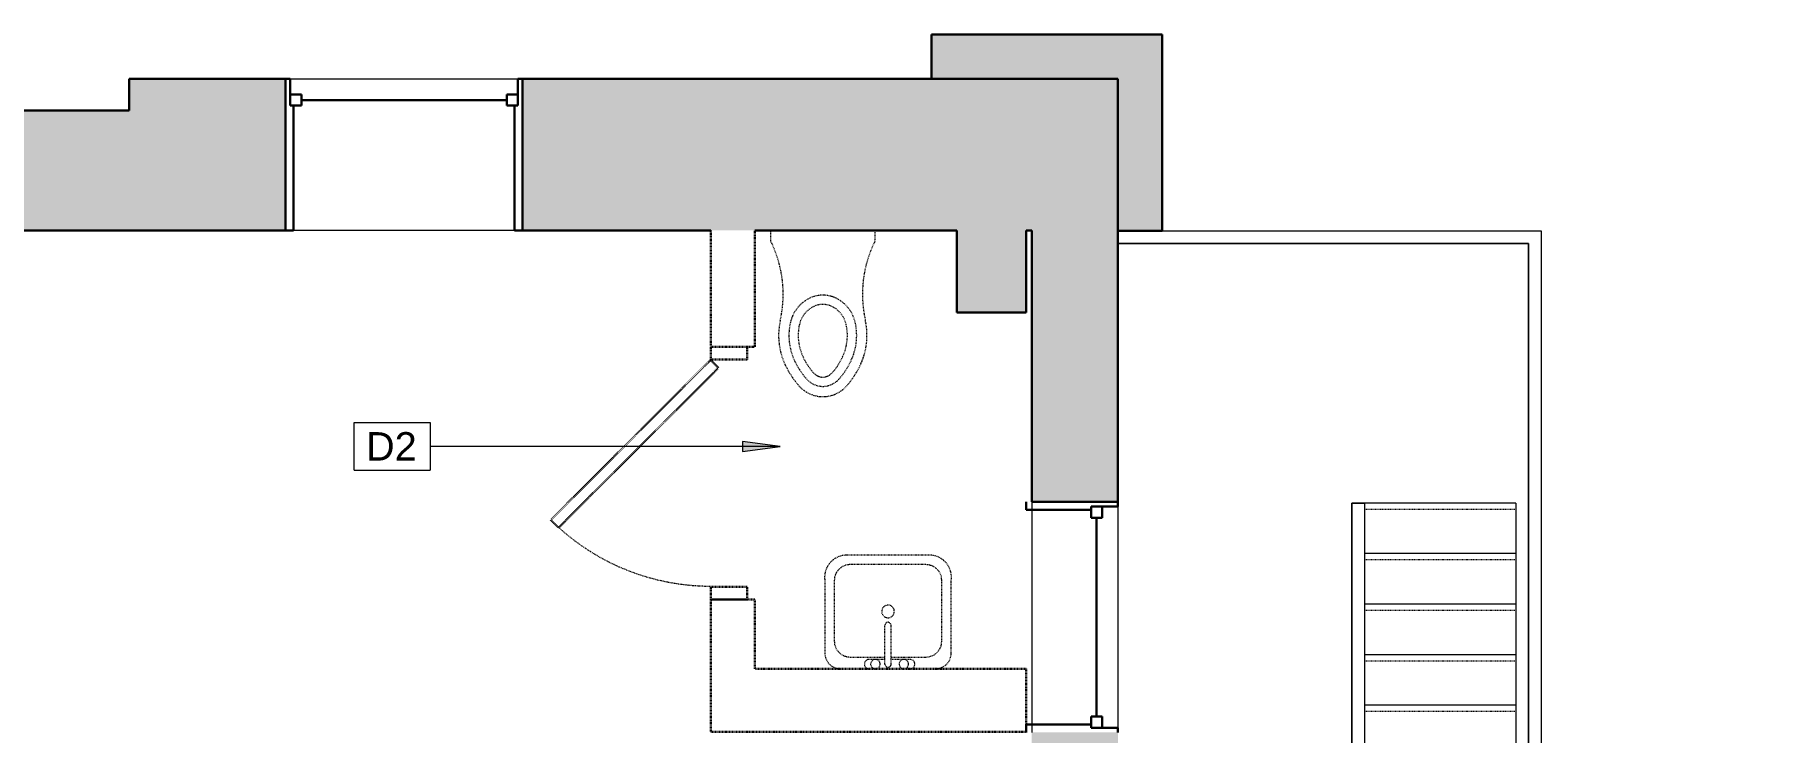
# Model space of a CAD drawing. Header units: inches. Extents: x -1176 to 1551, y -3558 to 978.
# Drawn here: x -747 to -473.1, y 710.4 to 820.9 of the extents above; entities that cross this region are included whole.
import ezdxf

# ---------------------------------------------------------------- set-up
doc = ezdxf.new("R2010")
doc.units = ezdxf.units.IN
doc.header["$MEASUREMENT"] = 0
doc.linetypes.add('Demolished', pattern=[0.1875, 0.125, -0.0625])
doc.linetypes.add('Overhead 1_16_', pattern=[0.101562, 0.0625, -0.039062])
for name, color, linetype, lineweight in [('A-ANNO-KEYN', 231, 'Continuous', 9), ('A-DOOR', 31, 'Continuous', 18), ('A-DOOR-FRAM', 31, 'Continuous', 30), ('A-FLOR-HRAL', 11, 'Continuous', 18), ('A-GLAZ', 151, 'Continuous', 18), ('A-WALL', 113, 'Continuous', 18), ('A-WALL-PATT', 111, 'Continuous', 18), ('P-SANR-FIXT', 6, 'Demolished', 9), ('S-STRS', 31, 'Demolished', 9)]:
    doc.layers.add(name, color=color, linetype=linetype, lineweight=lineweight)
doc.styles.add('Arial', font='arial.ttf', dxfattribs={"height": 4.5})

# ---------------------------------------------------------------- blocks, each defined once
blk = doc.blocks.new('Double Hung - side window 4_ X 6_ 3_ H-6090582-1st Floor Demo')
at = {"layer": 'A-GLAZ', "color": 8, "lineweight": 30}
for p, q in [((-18.75, 12), (-18, 12)), ((-18, 7.75), (-18, 12)), ((18, 7.75), (18, 12)), ((18.75, 12), (18, 12)), ((-18, 9.5), (-18, 7.75)), ((-18, 9.5), (-16.25, 9.5)), ((-16.25, 9.5), (-16.25, 7.75)), ((-16.25, 8.625), (16.25, 8.625)), ((16.25, 9.5), (16.25, 7.75)), ((18, 9.5), (16.25, 9.5)), ((18, 9.5), (18, 7.75)), ((-18, 7.75), (-16.25, 7.75)), ((-18, 7.75), (-17.5, 7.75)), ((-17.5, -12), (-17.5, 7.75)), ((18, 7.75), (16.25, 7.75)), ((17.5, 7.75), (18, 7.75)), ((17.5, 7.75), (17.5, -12)), ((-17.5, -12), (-18.75, -12)), ((17.5, -12), (18.75, -12))]:
    blk.add_line(p, q, dxfattribs=at)
blk = doc.blocks.new('Single Flush - D2 3_ X 8_-8252893-1st Floor Demo')
at = {"layer": 'A-DOOR', "color": 10, "linetype": 'Demolished', "lineweight": 30}
for p, q in [((-7.42, 28.82), (-8.65, 27.59)), ((-8.65, 27.59), (16.67, 2.26)), ((17.91, 3.5), (-7.42, 28.82)), ((16.67, 2.26), (17.91, 3.5))]:
    blk.add_line(p, q, dxfattribs=at)
at = {"layer": 'A-DOOR', "color": 7, "linetype": 'Demolished', "lineweight": 9}
blk.add_arc((17.91, 3.5), 35.81, 135, 180.5, dxfattribs=at)
at = {"layer": 'A-DOOR-FRAM', "color": 10, "linetype": 'Demolished'}
for p, q in [((-20, -2.25), (-20, 3.5)), ((-20, 3.5), (-18, 3.5)), ((-18, -2.25), (-18, 3.5)), ((18, -2.25), (18, 3.5)), ((18, 3.5), (20, 3.5)), ((20, -2.25), (20, 3.5)), ((-20, -2.25), (-18, -2.25)), ((18, -2.25), (20, -2.25))]:
    blk.add_line(p, q, dxfattribs=at)
blk = doc.blocks.new('P-Toilet-Wall-3D - Wall Mount-6154048-1st Floor Demo')
at = {"layer": 'P-SANR-FIXT', "color": 7}
for p, q in [((1413.17, 656.58), (1413.17, 658.2)), ((1413.17, 658.2), (1420.17, 658.2)), ((1420.17, 658.2), (1420.17, 658.27)), ((1422.67, 658.27), (1422.67, 658.2)), ((1422.67, 658.2), (1429.67, 658.2)), ((1429.67, 658.2), (1429.67, 656.58))]:
    blk.add_line(p, q, dxfattribs=at)
for centre, radius, start, end in [((1396.32, 648.16), 18.83, 347.296, 26.5385), ((1446.52, 648.16), 18.83, 153.4615, 192.704), ((1421.85, 642.41), 5.71, 120.704, 167.296), ((1421.42, 643.13), 4.87, 59.296, 120.704), ((1421.42, 643.13), 3.4, 59.296, 120.704), ((1420.99, 642.41), 5.71, 12.704, 59.296), ((1425.35, 641.62), 10.93, 167.296, 204.704), ((1421.85, 642.41), 4.24, 120.704, 167.296), ((1420.99, 642.41), 4.24, 12.704, 59.296), ((1417.48, 641.62), 10.93, 335.296, 12.704), ((1425.35, 641.62), 9.3, 167.296, 204.704), ((1425.35, 641.62), 7.83, 167.296, 204.704), ((1417.48, 641.62), 7.83, 335.296, 12.704), ((1417.48, 641.62), 9.3, 335.296, 12.704), ((1428.23, 642.94), 11, 204.704, 221.296), ((1414.61, 642.94), 11, 318.704, 335.296), ((1428.23, 642.94), 14.09, 204.704, 221.296), ((1428.23, 642.94), 12.47, 204.704, 221.296), ((1421.42, 636.96), 1.93, 221.296, 318.704), ((1414.61, 642.94), 12.47, 318.704, 335.296), ((1414.61, 642.94), 14.09, 318.704, 335.296), ((1421.42, 636.96), 5.03, 221.296, 318.704), ((1421.42, 636.96), 3.4, 221.296, 318.704)]:
    blk.add_arc(centre, radius, start, end, dxfattribs=at)
blk = doc.blocks.new('Sink Vanity-Square - 20_ x 18_-5377588-1st Floor Demo')
at = {"layer": 'P-SANR-FIXT', "color": 7}
for p, q in [((-2.88, 5.59), (0.12, 5.59)), ((0.12, 6.33), (0.12, 0.22)), ((1.12, 6.33), (1.12, 0.22)), ((1.12, 5.59), (3.62, 5.59)), ((-9.38, 4.59), (-9.38, -6.91)), ((0.12, 5.22), (-5.38, 5.22)), ((6.62, 5.22), (1.12, 5.22)), ((10.62, -6.91), (10.62, 4.59)), ((-7.88, 2.72), (-7.88, -6.91)), ((9.12, -6.91), (9.12, 2.72)), ((-6.06, -10.91), (7.3, -10.91)), ((-5.38, -9.41), (6.62, -9.41))]:
    blk.add_line(p, q, dxfattribs=at)
for centre, radius, start, end in [((-6.88, 4.59), 2.5, 90, 180), ((-2.88, 6.34), 0.75, 90, 270), ((-1.88, 6.34), 0.75, 360, 180), ((-1.88, 6.34), 0.75, 180, 0), ((0.62, 6.33), 0.5, 360, 180), ((2.62, 6.34), 0.75, 360, 180), ((2.62, 6.34), 0.75, 180, 360), ((3.62, 6.34), 0.75, 270, 90), ((8.12, 4.59), 2.5, 360, 90), ((-5.38, 2.72), 2.5, 90, 180), ((6.62, 2.72), 2.5, 0, 90), ((0.62, 0.22), 0.5, 180, 0), ((0.62, -2), 1, 360, 180), ((0.62, -2), 1, 180, 0), ((-5.91, -7.4), 3.51, 171.8503, 267.5498), ((-5.38, -6.91), 2.5, 180, 270), ((6.62, -6.91), 2.5, 270, 0), ((7.15, -7.4), 3.51, 272.4502, 8.1497)]:
    blk.add_arc(centre, radius, start, end, dxfattribs=at)
blk = doc.blocks.new('Double Hung - side windows 3_ 1_2_-6853306-1st Floor Demo')
at = {"layer": 'A-GLAZ', "color": 8, "lineweight": 30}
for p, q in [((-17, 7.25), (-18.25, 7.25)), ((-17, 7.25), (-17, -3)), ((17, 7.25), (18.25, 7.25)), ((17, -3), (17, 7.25)), ((-17.5, -3), (-15.75, -3)), ((-17.5, -4.75), (-17.5, -3)), ((-17.5, -3), (-17, -3)), ((-17.5, -3), (-17.5, -7.25)), ((-17.5, -4.75), (-15.75, -4.75)), ((-15.75, -4.75), (-15.75, -3)), ((-15.75, -3.875), (15.75, -3.875)), ((15.75, -4.75), (15.75, -3)), ((17.5, -3), (15.75, -3)), ((17.5, -4.75), (15.75, -4.75)), ((17, -3), (17.5, -3)), ((17.5, -4.75), (17.5, -3)), ((17.5, -3), (17.5, -7.25)), ((-18.25, -7.25), (-17.5, -7.25)), ((18.25, -7.25), (17.5, -7.25))]:
    blk.add_line(p, q, dxfattribs=at)
blk = doc.blocks.new('Top Rail Type - Top Rail_Internal_-7033225-1st Floor Demo')
at = {"layer": 'A-FLOR-HRAL', "lineweight": 9}
for p, q in [((-568.57, 789.81), (-508.57, 789.81)), ((-508.57, 789.81), (-508.57, 602.68)), ((-510.57, 787.81), (-575.57, 787.81)), ((-510.57, 600.68), (-510.57, 787.81)), ((-508.57, 602.68), (-473.09, 602.68)), ((-473.09, 602.68), (-473.09, 563.68)), ((-475.09, 600.68), (-510.57, 600.68)), ((-475.09, 563.68), (-475.09, 600.68)), ((-473.09, 563.68), (-475.09, 563.68))]:
    blk.add_line(p, q, dxfattribs=at)
blk = doc.blocks.new('Top Rail Type - Top Rail_Internal_-V38-1st Floor Demo')
at = {"layer": 'A-FLOR-HRAL', "lineweight": 9}
for p, q in [((-568.57, 789.81), (-508.57, 789.81)), ((-508.57, 789.81), (-508.57, 602.68)), ((-575.57, 787.81), (-510.57, 787.81)), ((-510.57, 787.81), (-510.57, 600.68)), ((-508.57, 602.68), (-473.09, 602.68)), ((-473.09, 602.68), (-473.09, 563.68)), ((-510.57, 600.68), (-475.09, 600.68)), ((-475.09, 600.68), (-475.09, 563.68)), ((-473.09, 563.68), (-475.09, 563.68))]:
    blk.add_line(p, q, dxfattribs=at)
blk = doc.blocks.new('Top Rail Type - Top Rail_Internal_-7033342-1st Floor Demo')
at = {"layer": 'A-FLOR-HRAL', "lineweight": 9}
for p, q in [((-538.57, 746.68), (-536.57, 746.68)), ((-538.57, 602.68), (-538.57, 746.68)), ((-536.57, 746.68), (-536.57, 602.68)), ((-536.57, 602.68), (-538.57, 602.68))]:
    blk.add_line(p, q, dxfattribs=at)
blk = doc.blocks.new('Top Rail Type - Top Rail_Internal_-V39-1st Floor Demo')
at = {"layer": 'A-FLOR-HRAL', "lineweight": 9}
for p, q in [((-536.57, 746.68), (-538.57, 746.68)), ((-538.57, 746.68), (-538.57, 602.68)), ((-536.57, 746.68), (-536.57, 602.68)), ((-536.57, 602.68), (-538.57, 602.68))]:
    blk.add_line(p, q, dxfattribs=at)
blk = doc.blocks.new('Keynote Tag - Keynote Number - Boxed-135510-1st Floor Demo')
at = {"layer": 'A-ANNO-KEYN'}
for p, q in [((-0.125, -0.0792), (-0.125, 0.0781)), ((-0.125, 0.0781), (0.125, 0.0781)), ((0.125, 0.0781), (0.125, -0.0792)), ((-0.125, -0.0792), (0.125, -0.0792))]:
    blk.add_line(p, q, dxfattribs=at)

msp = doc.modelspace()

# ---------------------------------------------------------------- hatches: boundary and pattern name
at = {"layer": 'A-ANNO-KEYN'}
msp.add_hatch(color=256, dxfattribs=at).paths.add_polyline_path([(-629.01, 755.64), (-635.01, 756.44), (-635.01, 754.86)], flags=0)
at = {"layer": 'A-WALL-PATT', "lineweight": 9}
for points in [[(-605.07, 813.87), (-568.57, 813.87), (-568.57, 820.87), (-605.07, 820.87), (-605.07, 814.06)], [(-568.61, 789.81), (-568.57, 789.81), (-568.57, 813.87), (-575.57, 813.87), (-575.57, 789.81)], [(-601.07, 776.87), (-590.07, 776.87), (-590.07, 789.87), (-601.07, 789.87)]]:
    msp.add_hatch(color=7, dxfattribs=at).paths.add_polyline_path(points, flags=0)
h = msp.add_hatch(color=7, dxfattribs=at)
h.paths.add_polyline_path([(-633.03, 789.87), (-575.57, 789.87), (-575.57, 813.87), (-669.82, 813.87), (-669.82, 789.87), (-639.13, 789.87)], flags=0)
h.paths.add_polyline_path([(-732.06, 789.87), (-707.32, 789.87), (-707.32, 813.87), (-732.06, 813.87), (-732.06, 808.87)], flags=0)
h = msp.add_hatch(color=7, dxfattribs=at)
h.paths.add_polyline_path([(-756.67, 789.87), (-732.06, 789.87), (-732.06, 808.87), (-786.57, 808.87), (-786.57, 789.87), (-780.18, 789.87)], flags=0)
h.paths.add_polyline_path([(-824.07, 789.87), (-824.07, 808.87), (-872.06, 808.87), (-872.06, 789.87), (-827.2, 789.87)], flags=0)
h = msp.add_hatch(color=7, dxfattribs=at)
h.paths.add_polyline_path([(-589.2, 563.68), (-575.57, 563.68), (-575.57, 606.62), (-589.2, 606.62), (-589.2, 580.23)], flags=0)
h.paths.add_polyline_path([(-575.57, 643.12), (-575.57, 710.37), (-589.2, 710.37), (-589.2, 643.12)], flags=0)
h.paths.add_polyline_path([(-589.2, 746.87), (-575.57, 746.87), (-575.57, 789.87), (-589.2, 789.87)], flags=0)

# ---------------------------------------------------------------- linework, layer by layer
at = {"layer": 'A-ANNO-KEYN'}
for p, q in [((-629.01, 755.64), (-635.01, 756.44)), ((-635.01, 756.44), (-635.01, 754.86)), ((-629.01, 755.64), (-684.44, 755.67)), ((-635.01, 754.86), (-629.01, 755.64))]:
    msp.add_line(p, q, dxfattribs=at)
at = {"layer": 'A-WALL', "color": 8, "lineweight": 30}
for p, q in [((-568.57, 820.87), (-605.07, 820.87)), ((-605.07, 820.87), (-605.07, 813.87)), ((-568.57, 789.81), (-568.57, 820.87)), ((-707.32, 813.87), (-732.06, 813.87)), ((-732.06, 813.87), (-732.06, 808.87)), ((-707.32, 789.87), (-707.32, 813.87)), ((-669.82, 813.87), (-669.82, 789.87)), ((-669.82, 813.87), (-575.57, 813.87)), ((-575.57, 813.87), (-575.57, 746.87)), ((-732.06, 808.87), (-786.57, 808.87)), ((-786.57, 789.87), (-707.32, 789.87)), ((-669.82, 789.87), (-640.03, 789.87)), ((-633.03, 789.87), (-601.07, 789.87)), ((-601.07, 789.87), (-601.07, 776.87)), ((-590.07, 789.87), (-589.2, 789.87)), ((-590.07, 776.87), (-590.07, 789.87)), ((-589.2, 789.87), (-589.2, 746.87)), ((-575.57, 789.81), (-568.57, 789.81)), ((-601.07, 776.87), (-590.07, 776.87)), ((-589.2, 746.87), (-575.57, 746.87))]:
    msp.add_line(p, q, dxfattribs=at)
at = {"layer": 'A-WALL', "lineweight": 9}
for p, q in [((-707.32, 813.87), (-669.82, 813.87)), ((-669.82, 789.87), (-707.32, 789.87)), ((-589.2, 746.87), (-589.2, 710.37)), ((-575.57, 746.87), (-575.57, 710.37))]:
    msp.add_line(p, q, dxfattribs=at)
at = {"layer": 'A-WALL', "color": 10, "linetype": 'Demolished', "lineweight": 30}
for p, q in [((-640.03, 789.87), (-640.03, 771.44)), ((-633.03, 771.44), (-633.03, 789.87)), ((-640.03, 771.44), (-633.03, 771.44)), ((-640.03, 731.44), (-640.03, 710.44)), ((-633.03, 731.44), (-640.03, 731.44)), ((-633.03, 720.44), (-633.03, 731.44)), ((-590.07, 720.44), (-633.03, 720.44)), ((-590.07, 710.44), (-590.07, 720.44)), ((-640.03, 710.44), (-590.07, 710.44))]:
    msp.add_line(p, q, dxfattribs=at)
at = {"layer": 'S-STRS', "linetype": 'Continuous'}
for p, q in [((-512.57, 746.68), (-536.57, 746.68)), ((-512.57, 746.68), (-512.57, 738.68)), ((-512.57, 738.68), (-536.57, 738.68)), ((-512.57, 738.68), (-512.57, 730.68)), ((-512.57, 730.68), (-536.57, 730.68)), ((-512.57, 730.68), (-512.57, 722.68)), ((-512.57, 722.68), (-536.57, 722.68)), ((-512.57, 722.68), (-512.57, 714.68)), ((-512.57, 714.68), (-536.57, 714.68)), ((-512.57, 714.68), (-512.57, 706.68))]:
    msp.add_line(p, q, dxfattribs=at)
at = {"layer": 'S-STRS', "linetype": 'Overhead 1_16_'}
for p, q in [((-512.57, 745.68), (-536.57, 745.68)), ((-512.57, 737.68), (-536.57, 737.68)), ((-512.57, 729.68), (-536.57, 729.68)), ((-512.57, 721.68), (-536.57, 721.68)), ((-512.57, 713.68), (-536.57, 713.68))]:
    msp.add_line(p, q, dxfattribs=at)

# ---------------------------------------------------------------- block references
at = {"layer": 'A-ANNO-KEYN', "xscale": 47.99999999999997, "yscale": 47.99999999999997, "zscale": 47.99999999999997}
msp.add_blockref('Keynote Tag - Keynote Number - Boxed-135510-1st Floor Demo', (-690.44, 755.7), dxfattribs=at)
at = {"layer": 'A-DOOR', "color": 7, "linetype": 'Demolished', "lineweight": 9, "rotation": 89.99999999999993}
msp.add_blockref('Single Flush - D2 3_ X 8_-8252893-1st Floor Demo', (-636.53, 751.44), dxfattribs=at)
at = {"layer": 'A-FLOR-HRAL', "lineweight": 9}
for name in ['Top Rail Type - Top Rail_Internal_-7033225-1st Floor Demo', 'Top Rail Type - Top Rail_Internal_-V38-1st Floor Demo', 'Top Rail Type - Top Rail_Internal_-7033342-1st Floor Demo', 'Top Rail Type - Top Rail_Internal_-V39-1st Floor Demo']:
    msp.add_blockref(name, (0, 0), dxfattribs=at)
at = {"layer": 'A-GLAZ'}
msp.add_blockref('Double Hung - side window 4_ X 6_ 3_ H-6090582-1st Floor Demo', (-688.57, 801.87), dxfattribs=at)
at = {"layer": 'A-GLAZ', "rotation": 89.99999999999991}
msp.add_blockref('Double Hung - side windows 3_ 1_2_-6853306-1st Floor Demo', (-582.82, 728.62), dxfattribs=at)
at = {"layer": 'P-SANR-FIXT', "color": 7}
msp.add_blockref('P-Toilet-Wall-3D - Wall Mount-6154048-1st Floor Demo', (-2043.7, 131.61), dxfattribs=at)
at = {"layer": 'P-SANR-FIXT', "color": 7, "rotation": 180}
msp.add_blockref('Sink Vanity-Square - 20_ x 18_-5377588-1st Floor Demo', (-611.34, 727.53), dxfattribs=at)

# ---------------------------------------------------------------- texts
at = {"layer": 'A-ANNO-KEYN', "insert": (-694.59, 757.92), "char_height": 4.5, "width": 9.8475, "attachment_point": 1, "style": 'Arial'}
msp.add_mtext('D2', dxfattribs=at)

doc.saveas('drawing.dxf')
